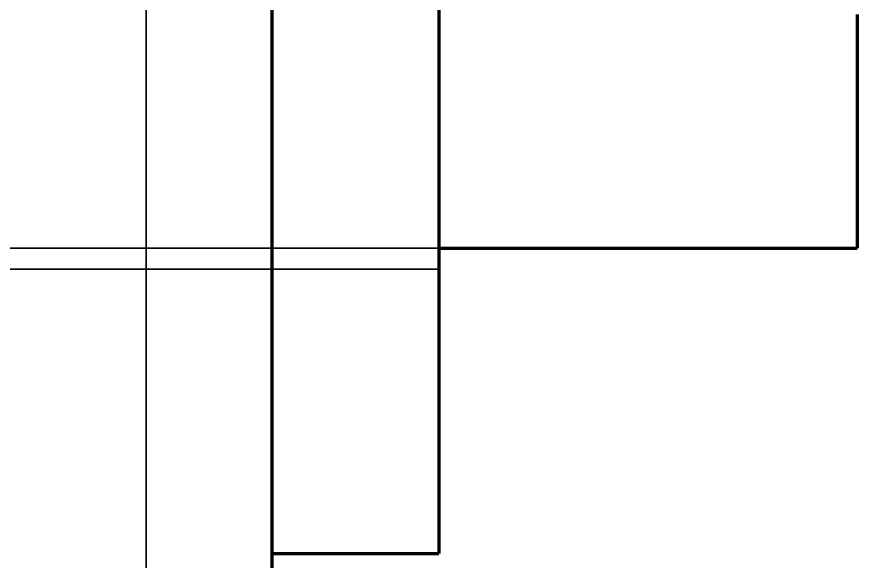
# Model space of a CAD drawing. Header units: millimetres. Extents: x 0 to 2382, y 0 to 420.
# Drawn here: x 184.181 to 186.191, y 118.272 to 119.574 of the extents above; entities that cross this region are included whole.
import ezdxf

# ---------------------------------------------------------------- set-up
doc = ezdxf.new("R2010")
doc.units = ezdxf.units.MM
doc.linetypes.add('IRAM-E-TRAZOS', pattern=[5, 4, -1])
doc.layers.add('01-VISIBLE', color=7, linetype='CONTINUOUS', lineweight=70)
doc.layers.add('02-OCULTA', color=4, linetype='IRAM-E-TRAZOS', lineweight=35)

msp = doc.modelspace()

# ---------------------------------------------------------------- linework, layer by layer
at = {"layer": '01-VISIBLE'}
for p, q in [((185.1909, 119.0206), (186.1909, 119.0206)), ((184.7909, 118.2906), (185.1909, 118.2906))]:
    msp.add_line(p, q, dxfattribs=at)
for points in [[(184.7909, 119.5906), (184.7909, 119.5406), (184.7909, 119.4906), (184.7909, 119.4406), (184.7909, 119.3906), (184.7909, 119.3406), (184.7909, 119.2906), (184.7909, 119.2406), (184.7909, 119.1906), (184.7909, 119.1406), (184.7909, 119.0906), (184.7909, 119.0406), (184.7909, 118.9906), (184.7909, 118.9406), (184.7909, 118.8906), (184.7909, 118.8406), (184.7909, 118.7906), (184.7909, 118.7406), (184.7909, 118.6906), (184.7909, 118.6406), (184.7909, 118.5906), (184.7909, 118.5406), (184.7909, 118.4906), (184.7909, 118.4406), (184.7909, 118.3906), (184.7909, 118.3406), (184.7909, 118.2906), (184.7909, 118.2406)], [(185.1909, 119.5906), (185.1909, 119.5406), (185.1909, 119.4906), (185.1909, 119.4406), (185.1909, 119.3906), (185.1909, 119.3406), (185.1909, 119.2906), (185.1909, 119.2406), (185.1909, 119.1906), (185.1909, 119.1406), (185.1909, 119.0906), (185.1909, 119.0406), (185.1909, 118.9906), (185.1909, 118.9406), (185.1909, 118.8906), (185.1909, 118.8406), (185.1909, 118.7906), (185.1909, 118.7406), (185.1909, 118.6906), (185.1909, 118.6406), (185.1909, 118.5906), (185.1909, 118.5406), (185.1909, 118.4906), (185.1909, 118.4406), (185.1909, 118.3906), (185.1909, 118.3406), (185.1909, 118.2906)], [(186.1909, 119.5794), (186.1909, 119.5286), (186.1909, 119.4778), (186.1909, 119.427), (186.1909, 119.3762), (186.1909, 119.3254), (186.1909, 119.2746), (186.1909, 119.2238), (186.1909, 119.173), (186.1909, 119.1222), (186.1909, 119.0714), (186.1909, 119.0206)]]:
    msp.add_lwpolyline(points, dxfattribs=at)
at = {"layer": '02-OCULTA'}
for p, q in [((138.3909, 119.0206), (185.1909, 119.0206)), ((178.7909, 118.9706), (184.7909, 118.9706)), ((184.7909, 118.9706), (185.1909, 118.9706))]:
    msp.add_line(p, q, dxfattribs=at)
for points in [[(184.4909, 118.2446), (184.4909, 118.3066), (184.4909, 118.3686), (184.4909, 118.4306), (184.4909, 118.4926), (184.4909, 118.5546), (184.4909, 118.6166), (184.4909, 118.6786), (184.4909, 118.7406), (184.4909, 118.8026), (184.4909, 118.8646), (184.4909, 118.9266), (184.4909, 118.9886), (184.4909, 119.0506), (184.4909, 119.1126), (184.4909, 119.1746), (184.4909, 119.2366), (184.4909, 119.2986), (184.4909, 119.3606), (184.4909, 119.4226), (184.4909, 119.4846), (184.4909, 119.5466), (184.4909, 119.6086)], [(184.4909, 118.2116), (184.4909, 118.2746), (184.4909, 118.3376), (184.4909, 118.4006), (184.4909, 118.4636), (184.4909, 118.5266), (184.4909, 118.5896), (184.4909, 118.6526), (184.4909, 118.7156), (184.4909, 118.7786), (184.4909, 118.8416), (184.4909, 118.9046), (184.4909, 118.9676), (184.4909, 119.0306), (184.4909, 119.0936), (184.4909, 119.1566), (184.4909, 119.2196), (184.4909, 119.2826), (184.4909, 119.3456), (184.4909, 119.4086), (184.4909, 119.4716), (184.4909, 119.5346), (184.4909, 119.5976)], [(184.4909, 119.5906), (184.4909, 119.5406), (184.4909, 119.4906), (184.4909, 119.4406), (184.4909, 119.3906), (184.4909, 119.3406), (184.4909, 119.2906), (184.4909, 119.2406), (184.4909, 119.1906), (184.4909, 119.1406), (184.4909, 119.0906), (184.4909, 119.0406), (184.4909, 118.9906), (184.4909, 118.9406), (184.4909, 118.8906), (184.4909, 118.8406), (184.4909, 118.7906), (184.4909, 118.7406), (184.4909, 118.6906), (184.4909, 118.6406), (184.4909, 118.5906), (184.4909, 118.5406), (184.4909, 118.4906), (184.4909, 118.4406), (184.4909, 118.3906), (184.4909, 118.3406), (184.4909, 118.2906), (184.4909, 118.2406)], [(184.4909, 119.5906), (184.4909, 119.5406), (184.4909, 119.4906), (184.4909, 119.4406), (184.4909, 119.3906), (184.4909, 119.3406), (184.4909, 119.2906), (184.4909, 119.2406), (184.4909, 119.1906), (184.4909, 119.1406), (184.4909, 119.0906), (184.4909, 119.0406), (184.4909, 118.9906), (184.4909, 118.9406), (184.4909, 118.8906), (184.4909, 118.8406), (184.4909, 118.7906), (184.4909, 118.7406), (184.4909, 118.6906), (184.4909, 118.6406), (184.4909, 118.5906), (184.4909, 118.5406), (184.4909, 118.4906), (184.4909, 118.4406), (184.4909, 118.3906), (184.4909, 118.3406), (184.4909, 118.2906), (184.4909, 118.2406)], [(184.7909, 118.2116), (184.7909, 118.2746), (184.7909, 118.3376), (184.7909, 118.4006), (184.7909, 118.4636), (184.7909, 118.5266), (184.7909, 118.5896), (184.7909, 118.6526), (184.7909, 118.7156), (184.7909, 118.7786), (184.7909, 118.8416), (184.7909, 118.9046), (184.7909, 118.9676), (184.7909, 119.0306), (184.7909, 119.0936), (184.7909, 119.1566), (184.7909, 119.2196), (184.7909, 119.2826), (184.7909, 119.3456), (184.7909, 119.4086), (184.7909, 119.4716), (184.7909, 119.5346), (184.7909, 119.5976)], [(184.7909, 118.1906), (184.7909, 118.2781), (184.7909, 118.3656), (184.7909, 118.4531), (184.7909, 118.5406), (184.7909, 118.6281), (184.7909, 118.7156), (184.7909, 118.8031), (184.7909, 118.8906), (184.7909, 118.9781), (184.7909, 119.0656), (184.7909, 119.1531), (184.7909, 119.2406), (184.7909, 119.3281), (184.7909, 119.4156), (184.7909, 119.5031), (184.7909, 119.5906)], [(184.7909, 119.5906), (184.7909, 119.5406), (184.7909, 119.4906), (184.7909, 119.4406), (184.7909, 119.3906), (184.7909, 119.3406), (184.7909, 119.2906), (184.7909, 119.2406), (184.7909, 119.1906), (184.7909, 119.1406), (184.7909, 119.0906), (184.7909, 119.0406), (184.7909, 118.9906), (184.7909, 118.9406), (184.7909, 118.8906), (184.7909, 118.8406), (184.7909, 118.7906), (184.7909, 118.7406), (184.7909, 118.6906), (184.7909, 118.6406), (184.7909, 118.5906), (184.7909, 118.5406), (184.7909, 118.4906), (184.7909, 118.4406), (184.7909, 118.3906), (184.7909, 118.3406), (184.7909, 118.2906), (184.7909, 118.2406)], [(184.7909, 119.5906), (184.7909, 119.5406), (184.7909, 119.4906), (184.7909, 119.4406), (184.7909, 119.3906), (184.7909, 119.3406), (184.7909, 119.2906), (184.7909, 119.2406), (184.7909, 119.1906), (184.7909, 119.1406), (184.7909, 119.0906), (184.7909, 119.0406), (184.7909, 118.9906), (184.7909, 118.9406), (184.7909, 118.8906), (184.7909, 118.8406), (184.7909, 118.7906), (184.7909, 118.7406), (184.7909, 118.6906), (184.7909, 118.6406), (184.7909, 118.5906), (184.7909, 118.5406), (184.7909, 118.4906), (184.7909, 118.4406), (184.7909, 118.3906), (184.7909, 118.3406), (184.7909, 118.2906)], [(184.7909, 118.2906), (184.7909, 118.3406), (184.7909, 118.3906), (184.7909, 118.4406), (184.7909, 118.4906), (184.7909, 118.5406), (184.7909, 118.5906), (184.7909, 118.6406), (184.7909, 118.6906), (184.7909, 118.7406), (184.7909, 118.7906), (184.7909, 118.8406), (184.7909, 118.8906), (184.7909, 118.9406), (184.7909, 118.9906), (184.7909, 119.0406), (184.7909, 119.0906), (184.7909, 119.1406), (184.7909, 119.1906), (184.7909, 119.2406), (184.7909, 119.2906), (184.7909, 119.3406), (184.7909, 119.3906), (184.7909, 119.4406), (184.7909, 119.4906), (184.7909, 119.5406), (184.7909, 119.5906)], [(184.7909, 119.5859), (184.7909, 119.5355), (184.7909, 119.4852), (184.7909, 119.4349), (184.7909, 119.3845), (184.7909, 119.3342), (184.7909, 119.2839), (184.7909, 119.2335), (184.7909, 119.1832), (184.7909, 119.1328), (184.7909, 119.0825), (184.7909, 119.0322), (184.7909, 118.9818), (184.7909, 118.9315), (184.7909, 118.8811), (184.7909, 118.8308), (184.7909, 118.7805), (184.7909, 118.7301), (184.7909, 118.6798), (184.7909, 118.6294), (184.7909, 118.5791), (184.7909, 118.5288), (184.7909, 118.4784), (184.7909, 118.4281), (184.7909, 118.3778), (184.7909, 118.3274), (184.7909, 118.2771), (184.7909, 118.2267)], [(184.7909, 118.2267), (184.7909, 118.2771), (184.7909, 118.3274), (184.7909, 118.3778), (184.7909, 118.4281), (184.7909, 118.4784), (184.7909, 118.5288), (184.7909, 118.5791), (184.7909, 118.6294), (184.7909, 118.6798), (184.7909, 118.7301), (184.7909, 118.7805), (184.7909, 118.8308), (184.7909, 118.8811), (184.7909, 118.9315), (184.7909, 118.9818), (184.7909, 119.0322), (184.7909, 119.0825), (184.7909, 119.1328), (184.7909, 119.1832), (184.7909, 119.2335), (184.7909, 119.2839), (184.7909, 119.3342), (184.7909, 119.3845), (184.7909, 119.4349), (184.7909, 119.4852), (184.7909, 119.5355), (184.7909, 119.5859)], [(185.1909, 118.2906), (185.1909, 118.3406), (185.1909, 118.3906), (185.1909, 118.4406), (185.1909, 118.4906), (185.1909, 118.5406), (185.1909, 118.5906), (185.1909, 118.6406), (185.1909, 118.6906), (185.1909, 118.7406), (185.1909, 118.7906), (185.1909, 118.8406), (185.1909, 118.8906), (185.1909, 118.9406), (185.1909, 118.9906), (185.1909, 119.0406), (185.1909, 119.0906), (185.1909, 119.1406), (185.1909, 119.1906), (185.1909, 119.2406), (185.1909, 119.2906), (185.1909, 119.3406), (185.1909, 119.3906), (185.1909, 119.4406), (185.1909, 119.4906), (185.1909, 119.5406), (185.1909, 119.5906)], [(184.7909, 119.5799), (184.7909, 119.5291), (184.7909, 119.4783), (184.7909, 119.4276), (184.7909, 119.3768), (184.7909, 119.326), (184.7909, 119.2752), (184.7909, 119.2245), (184.7909, 119.1737), (184.7909, 119.1229), (184.7909, 119.0722), (184.7909, 119.0214), (184.7909, 118.9706)], [(184.7909, 118.9706), (184.7909, 119.0214), (184.7909, 119.0722), (184.7909, 119.1229), (184.7909, 119.1737), (184.7909, 119.2245), (184.7909, 119.2752), (184.7909, 119.326), (184.7909, 119.3768), (184.7909, 119.4276), (184.7909, 119.4783), (184.7909, 119.5291), (184.7909, 119.5799)], [(184.7909, 119.5799), (184.7909, 119.5291), (184.7909, 119.4783), (184.7909, 119.4276), (184.7909, 119.3768), (184.7909, 119.326), (184.7909, 119.2752), (184.7909, 119.2245), (184.7909, 119.1737), (184.7909, 119.1229), (184.7909, 119.0722), (184.7909, 119.0214), (184.7909, 118.9706)], [(184.7909, 118.9706), (184.7909, 119.0214), (184.7909, 119.0722), (184.7909, 119.1229), (184.7909, 119.1737), (184.7909, 119.2245), (184.7909, 119.2752), (184.7909, 119.326), (184.7909, 119.3768), (184.7909, 119.4276), (184.7909, 119.4783), (184.7909, 119.5291), (184.7909, 119.5799)], [(185.1909, 119.5799), (185.1909, 119.5291), (185.1909, 119.4783), (185.1909, 119.4276), (185.1909, 119.3768), (185.1909, 119.326), (185.1909, 119.2752), (185.1909, 119.2245), (185.1909, 119.1737), (185.1909, 119.1229), (185.1909, 119.0722), (185.1909, 119.0214), (185.1909, 118.9706)], [(185.1909, 118.9706), (185.1909, 119.0214), (185.1909, 119.0722), (185.1909, 119.1229), (185.1909, 119.1737), (185.1909, 119.2245), (185.1909, 119.2752), (185.1909, 119.326), (185.1909, 119.3768), (185.1909, 119.4276), (185.1909, 119.4783), (185.1909, 119.5291), (185.1909, 119.5799)], [(186.1909, 119.0206), (186.1909, 119.0714), (186.1909, 119.1222), (186.1909, 119.173), (186.1909, 119.2238), (186.1909, 119.2746), (186.1909, 119.3254), (186.1909, 119.3762), (186.1909, 119.427), (186.1909, 119.4778), (186.1909, 119.5286), (186.1909, 119.5794)]]:
    msp.add_lwpolyline(points, dxfattribs=at)

doc.saveas('drawing.dxf')
